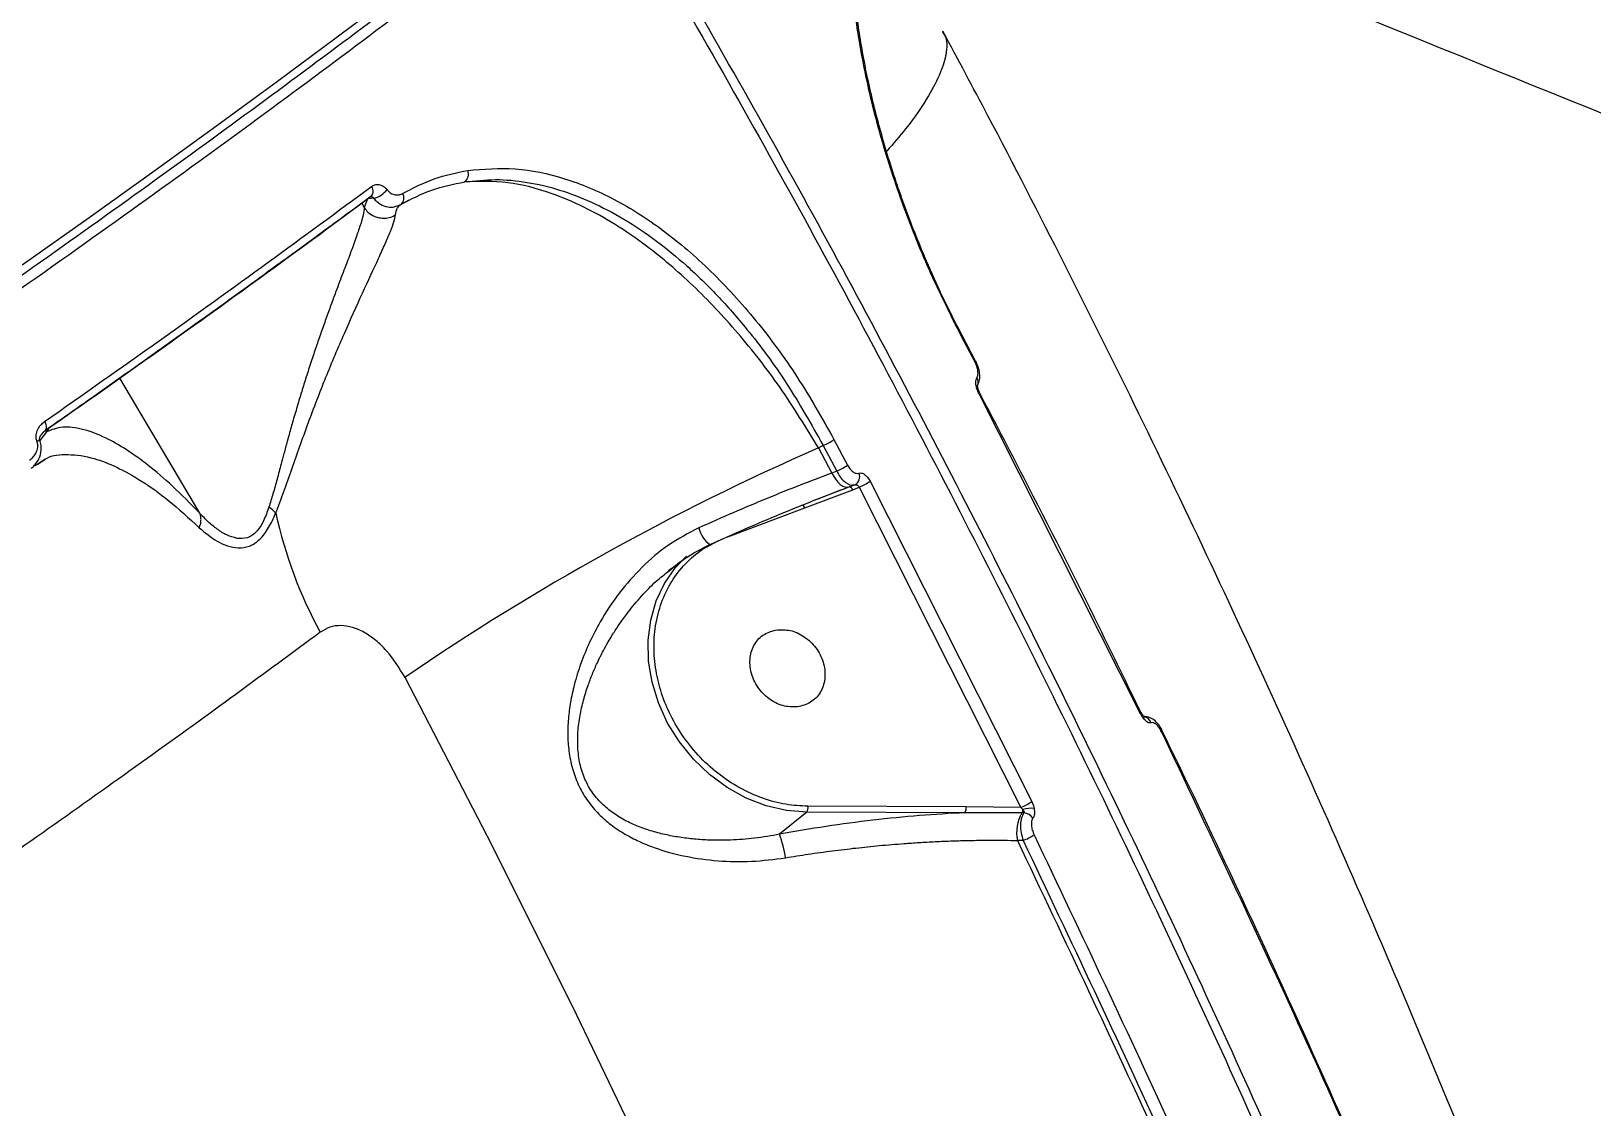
# Model space of a CAD drawing. Header units: millimetres. Extents: x -7083 to 7374, y -8368 to 7509.
# Drawn here: x 2950.7 to 3121.4, y -1178.4 to -1060.7 of the extents above; entities that cross this region are included whole.
import ezdxf

# ---------------------------------------------------------------- set-up
doc = ezdxf.new("R2010")
doc.units = ezdxf.units.MM
for name, color, linetype in [('DIKOM_ОБЪЕКТ', 7, 'Continuous'), ('DIKOM_РАЗМЕР_ЗОНА', 7, 'Continuous'), ('DIKOM_РАЗМЕР_ОБЪЕКТА', 7, 'Continuous')]:
    doc.layers.add(name, color=color, linetype=linetype)
doc.styles.add('style1', font='arial.ttf', dxfattribs={"width": 0.8})
doc.dimstyles.new('1-50', dxfattribs={"dimtxt": 300, "dimasz": 200, "dimexe": 100, "dimexo": 0, "dimgap": 100, "dimtad": 1, "dimtxsty": 'style1', "dimcen": 200, "dimclrd": 7, "dimclre": 7, "dimclrt": 7, "dimadec": 1, "dimazin": 2, "dimtfac": 1, "dimtmove": 0, "dimatfit": 2, "dimfxl": 0, "dimlwd": 25, "dimlwe": 18, "dimarcsym": 0})

# ---------------------------------------------------------------- blocks, each defined once
blk = doc.blocks.new('*D10')
at = {"layer": 'Defpoints', "color": 0, "transparency": 16777216}
for p in [(4593.55, 648.92), (-5583.43, 647.96), (4593.55, -5902.54)]:
    blk.add_point(p, dxfattribs=at)
at = {"layer": 'DIKOM_РАЗМЕР_ОБЪЕКТА', "color": 7, "lineweight": 18, "transparency": 16777216}
for p, q in [((4593.55, 648.92), (4593.55, -6002.54)), ((-5583.43, 647.96), (-5583.43, -6002.54))]:
    blk.add_line(p, q, dxfattribs=at)
at = {"layer": 'DIKOM_РАЗМЕР_ОБЪЕКТА', "color": 7, "lineweight": 25, "transparency": 16777216}
blk.add_line((-5383.43, -5902.54), (4393.55, -5902.54), dxfattribs=at)
at = {"layer": 'DIKOM_РАЗМЕР_ОБЪЕКТА', "color": 7, "transparency": 16777216}
for points in [[(-5383.43, -5869.2), (-5383.43, -5935.87), (-5583.43, -5902.54)], [(4393.55, -5869.2), (4393.55, -5935.87), (4593.55, -5902.54)]]:
    blk.add_solid(points, dxfattribs=at)
at = {"layer": 'DIKOM_РАЗМЕР_ОБЪЕКТА', "color": 7, "transparency": 16777216, "insert": (-226.13, -5649.37), "char_height": 300, "attachment_point": 5, "style": 'style1'}
blk.add_mtext('10150', dxfattribs=at)
blk = doc.blocks.new('*D11')
at = {"layer": 'Defpoints', "color": 0, "transparency": 16777216}
for p in [(-321.71, 5509.06), (-348.71, -4811.52), (5568.58, -4811.52)]:
    blk.add_point(p, dxfattribs=at)
at = {"layer": 'DIKOM_РАЗМЕР_ОБЪЕКТА', "color": 7, "lineweight": 18, "transparency": 16777216}
for p, q in [((-321.71, 5509.06), (5668.58, 5509.06)), ((-348.71, -4811.52), (5668.58, -4811.52))]:
    blk.add_line(p, q, dxfattribs=at)
at = {"layer": 'DIKOM_РАЗМЕР_ОБЪЕКТА', "color": 7, "lineweight": 25, "transparency": 16777216}
blk.add_line((5568.58, 5309.06), (5568.58, -4611.52), dxfattribs=at)
at = {"layer": 'DIKOM_РАЗМЕР_ОБЪЕКТА', "color": 7, "transparency": 16777216}
for points in [[(5535.25, 5309.06), (5601.91, 5309.06), (5568.58, 5509.06)], [(5535.25, -4611.52), (5601.91, -4611.52), (5568.58, -4811.52)]]:
    blk.add_solid(points, dxfattribs=at)
at = {"layer": 'DIKOM_РАЗМЕР_ОБЪЕКТА', "color": 7, "transparency": 16777216, "insert": (5315.31, 775.23), "char_height": 300, "attachment_point": 5, "rotation": 90, "style": 'style1'}
blk.add_mtext('10300', dxfattribs=at)
blk = doc.blocks.new('*D12')
at = {"layer": 'Defpoints', "color": 0, "transparency": 16777216}
for p in [(-621.71, 7509.06), (-373.6, -6811.53), (7273.89, -6811.53)]:
    blk.add_point(p, dxfattribs=at)
at = {"layer": 'DIKOM_РАЗМЕР_ЗОНА', "color": 7, "lineweight": 18, "transparency": 16777216}
for p, q in [((-621.71, 7509.06), (7373.89, 7509.06)), ((-373.6, -6811.53), (7373.89, -6811.53))]:
    blk.add_line(p, q, dxfattribs=at)
at = {"layer": 'DIKOM_РАЗМЕР_ЗОНА', "color": 7, "lineweight": 25, "transparency": 16777216}
blk.add_line((7273.89, 7309.06), (7273.89, -6611.53), dxfattribs=at)
at = {"layer": 'DIKOM_РАЗМЕР_ЗОНА', "color": 7, "transparency": 16777216}
for points in [[(7240.56, 7309.06), (7307.22, 7309.06), (7273.89, 7509.06)], [(7240.56, -6611.53), (7307.22, -6611.53), (7273.89, -6811.53)]]:
    blk.add_solid(points, dxfattribs=at)
at = {"layer": 'DIKOM_РАЗМЕР_ЗОНА', "color": 7, "transparency": 16777216, "insert": (7020.62, 1288.25), "char_height": 300, "attachment_point": 5, "rotation": 90, "style": 'style1'}
blk.add_mtext('14300', dxfattribs=at)
blk = doc.blocks.new('*D13')
at = {"layer": 'Defpoints', "color": 0, "transparency": 16777216}
for p in [(6593.53, 996.24), (-7083.43, 647.96), (6593.53, -8268.31)]:
    blk.add_point(p, dxfattribs=at)
at = {"layer": 'DIKOM_РАЗМЕР_ЗОНА', "color": 7, "lineweight": 18, "transparency": 16777216}
for p, q in [((6593.53, 996.24), (6593.53, -8368.31)), ((-7083.43, 647.96), (-7083.43, -8368.31))]:
    blk.add_line(p, q, dxfattribs=at)
at = {"layer": 'DIKOM_РАЗМЕР_ЗОНА', "color": 7, "lineweight": 25, "transparency": 16777216}
blk.add_line((-6883.43, -8268.31), (6393.53, -8268.31), dxfattribs=at)
at = {"layer": 'DIKOM_РАЗМЕР_ЗОНА', "color": 7, "transparency": 16777216}
for points in [[(-6883.43, -8234.97), (-6883.43, -8301.64), (-7083.43, -8268.31)], [(6393.53, -8234.97), (6393.53, -8301.64), (6593.53, -8268.31)]]:
    blk.add_solid(points, dxfattribs=at)
at = {"layer": 'DIKOM_РАЗМЕР_ЗОНА', "color": 7, "transparency": 16777216, "insert": (322.1, -8015.03), "char_height": 300, "attachment_point": 5, "style": 'style1'}
blk.add_mtext('13650', dxfattribs=at)

msp = doc.modelspace()

# ---------------------------------------------------------------- linework, layer by layer
at = {"layer": 'DIKOM_ОБЪЕКТ', "color": 7, "linetype": 'Continuous', "lineweight": 15}
for p, q in [((2987.466, -1079), (2987.125, -1079.973)), ((2988.157, -1078.95), (2987.466, -1079)), ((2987.743, -1078.838), (2987.919, -1078.768)), ((2986.844, -1079.497), (2987.125, -1079.973)), ((2987.125, -1079.973), (2987.127, -1079.976)), ((2990.744, -1079.766), (2991.127, -1079.625)), ((2991.239, -1079.544), (2992.034, -1079.13)), ((3053.95, -1096.886), (3052.469, -1094.074)), ((3054.01, -1096.788), (3052.541, -1093.97)), ((3054.033, -1096.78), (3054.031, -1096.776)), ((2969.14, -1113.422), (2960.383, -1098.623)), ((3072.066, -1135.363), (3054.366, -1100.293)), ((2952.351, -1104.504), (2951.626, -1105.444)), ((2951.821, -1104.796), (2952.056, -1104.508)), ((2952.621, -1104.108), (2952.351, -1104.504)), ((3037.339, -1106.012), (3036.838, -1106.273)), ((3036.838, -1106.273), (3038.286, -1109.021)), ((3037.339, -1106.012), (3038.819, -1108.822)), ((3038.517, -1105.349), (3039.999, -1108.161)), ((2951.103, -1108.177), (2952.22, -1107.473)), ((2951.344, -1108.102), (2951.843, -1107.764)), ((3038.819, -1108.822), (3038.286, -1109.021)), ((3035.325, -1112.84), (3040.564, -1110.839)), ((3036.173, -1112.074), (3040.184, -1110.536)), ((3040.184, -1110.536), (3040.813, -1110.301)), ((3040.564, -1110.839), (3041.283, -1110.57)), ((3040.573, -1110.321), (3040.813, -1110.301)), ((3041.283, -1110.57), (3058.969, -1145.611)), ((3042.466, -1109.91), (3060.166, -1144.98)), ((3026.893, -1115.99), (3035.325, -1112.84)), ((3020.412, -1119.693), (3020.712, -1119.477)), ((3020.452, -1119.743), (3020.738, -1119.512)), ((3072.53, -1135.649), (3072.403, -1135.648)), ((3072.645, -1135.686), (3072.53, -1135.686)), ((3052.97, -1145.551), (3035.673, -1145.489)), ((3058.969, -1145.611), (3052.97, -1145.551)), ((3058.969, -1145.611), (3059.199, -1145.856)), ((3035.539, -1146.126), (3032.542, -1148.548)), ((3052.836, -1146.188), (3035.539, -1146.126)), ((3059.089, -1146.215), (3052.836, -1146.188)), ((3059.296, -1146.216), (3059.089, -1146.215)), ((3059.213, -1149.233), (3058.582, -1149.231))]:
    msp.add_line(p, q, dxfattribs=at)
at = {"layer": 'DIKOM_ОБЪЕКТ', "color": 7, "linetype": 'Continuous', "lineweight": 15, "flags": 128}
for points in [[(2990.164, -1056.804), (2984.014, -1061.428), (2977.62, -1066.173), (2970.987, -1071.036), (2964.121, -1076.011), (2957.027, -1081.096), (2949.71, -1086.285)], [(3052.469, -1094.074), (3052.526, -1094.02), (3052.551, -1093.982), (3052.545, -1093.96), (3052.539, -1093.957)], [(3054.366, -1100.293), (3054.424, -1100.239), (3054.45, -1100.199), (3054.449, -1100.18)], [(2952.151, -1103.386), (2952.237, -1103.557), (2952.296, -1103.733), (2952.327, -1103.905), (2952.329, -1104.067), (2952.301, -1104.214), (2952.244, -1104.339), (2952.162, -1104.438), (2952.056, -1104.508)], [(3038.286, -1109.021), (3038.487, -1109.399), (3038.713, -1109.739), (3038.957, -1110.032), (3039.212, -1110.269), (3039.47, -1110.442), (3039.723, -1110.546), (3039.964, -1110.577), (3040.184, -1110.536)], [(3040.564, -1110.839), (3040.524, -1110.764), (3040.478, -1110.695), (3040.43, -1110.637), (3040.378, -1110.59), (3040.327, -1110.555), (3040.276, -1110.534), (3040.228, -1110.528), (3040.184, -1110.536)], [(3035.539, -1146.126), (3033.319, -1145.948), (3031.098, -1145.433), (3028.923, -1144.593), (3026.842, -1143.446), (3024.9, -1142.016), (3023.141, -1140.336), (3021.602, -1138.442), (3020.317, -1136.376), (3019.315, -1134.182), (3018.617, -1131.909), (3018.238, -1129.606), (3018.187, -1127.324), (3018.465, -1125.113), (3019.065, -1123.02), (3019.976, -1121.093), (3021.176, -1119.373), (3022.395, -1118.11)], [(3123.052, -1515.382), (3119.55, -1495.708), (3115.714, -1476.046), (3111.547, -1456.404), (3107.049, -1436.786), (3102.221, -1417.201), (3097.066, -1397.653), (3091.584, -1378.148), (3085.779, -1358.694), (3079.65, -1339.297), (3073.202, -1319.961), (3066.434, -1300.695), (3059.35, -1281.503), (3051.953, -1262.392), (3044.243, -1243.368), (3036.224, -1224.438), (3027.899, -1205.606), (3019.269, -1186.88), (3010.338, -1168.264), (3001.109, -1149.766), (2991.584, -1131.39)], [(3072.066, -1135.363), (3072.123, -1135.308), (3072.149, -1135.266), (3072.147, -1135.246)], [(3074.36, -1137.331), (3074.417, -1137.276), (3074.441, -1137.235), (3074.439, -1137.216)]]:
    msp.add_lwpolyline(points, dxfattribs=at)
at = {"layer": 'DIKOM_ОБЪЕКТ', "color": 7, "linetype": 'Continuous', "lineweight": 15}
for centre, radius, start, end in [((2997.482, -1076.306), 1.05, 306.02328, 22.63017), ((2987.275, -1078.161), 0.823, 304.65837, 37.96227), ((2987.639, -1076.566), 2.439, 282.26624, 324.12276), ((2990.587, -1078.922), 0.887, 307.48107, 33.6962), ((3053.886, -1096.751), 0.15, 295.07524, 348.57245), ((3053.487, -1099.068), 0.826, 331.68822, 35.41417), ((2952.779, -1104.25), 0.498, 185.05839, 210.69266), ((2952.625, -1108.946), 3.643, 105.93001, 111.13161), ((3145.966, -1356.219), 272.73, 113.58644, 124.47622), ((3034.736, -1100.01), 6.543, 293.44694, 305.30444), ((3036.265, -1102.88), 6.468, 293.2672, 305.26166), ((3040.399, -1109.46), 0.937, 296.17463, 27.00051), ((3038.783, -1104.704), 6.377, 293.08504, 305.28106), ((2974.977, -1115.549), 3.274, 41.01689, 58.41765), ((3034.848, -1113.006), 0.505, 19.21891, 70.22598), ((3024.855, -1103.116), 48.51, 192.24008, 208.73723), ((3026.821, -1114.302), 3.168, 193.04946, 233.4194), ((3072.106, -1135.87), 0.37, 343.3288, 37.01167), ((3072.263, -1136.69), 1.013, 19.81161, 79.34898), ((3034.917, -1145.662), 0.776, 323.26199, 12.90984), ((3052.214, -1145.724), 0.776, 323.26199, 12.90984), ((3056.976, -1140.383), 5.595, 290.8623, 304.75896), ((3060.151, -1148.709), 3.008, 84.98851, 108.45885), ((3062.856, -1148.399), 4.354, 149.90783, 191.01798), ((3058.51, -1145.841), 0.689, 327.14112, 358.77445), ((3059.268, -1147.409), 1.194, 31.10232, 88.65239), ((3022.257, -1152.611), 11.058, 7.72632, 21.55596), ((3057.246, -1144.03), 5.563, 290.70625, 304.64988)]:
    msp.add_arc(centre, radius, start, end, dxfattribs=at)
for points, knots in [([(3046.301, -1009.709), (3045.072, -1011.059), (3042.376, -1014.021), (3037.009, -1019.262), (3030.464, -1025.276), (3022.942, -1031.811), (3014.518, -1038.819), (3005.223, -1046.272), (2995.117, -1054.126), (2984.258, -1062.341), (2972.713, -1070.872), (2960.522, -1079.691), (2947.807, -1088.728), (2938.833, -1094.972), (2934.371, -1098.076)], [0, 0, 0, 0, 0.0720993, 0.1582107, 0.2443208, 0.3302933, 0.4160296, 0.5014326, 0.5864068, 0.670638, 0.7541931, 0.8369902, 0.9189507, 1, 1, 1, 1]), ([(3046.533, -1038.744), (3067.279, -1047.206), (3109.618, -1064.475), (3173.995, -1090.357), (3239.747, -1116.325), (3306.101, -1142.071), (3350.736, -1159.081), (3373.097, -1167.602)], [0, 0, 0, 0, 0.1928882, 0.3936496, 0.5950435, 0.7971268, 1, 1, 1, 1]), ([(3198.092, -1641.617), (3197.447, -1630.177), (3196.158, -1607.297), (3192.951, -1572.864), (3188.815, -1538.389), (3183.662, -1503.894), (3177.558, -1469.616), (3170.523, -1435.587), (3162.584, -1401.836), (3153.705, -1368.186), (3143.836, -1334.465), (3132.966, -1300.706), (3121.083, -1266.942), (3108.265, -1233.407), (3094.523, -1200.132), (3079.956, -1167.343), (3064.6, -1135.062), (3048.469, -1103.32), (3031.557, -1071.912), (3019.588, -1051.311), (3013.604, -1041.01)], [0, 0, 0, 0, 0.056, 0.1119999, 0.1679999, 0.2239999, 0.2799998, 0.3349999, 0.3899999, 0.445, 0.5, 0.556, 0.6119999, 0.6679999, 0.7239999, 0.7799998, 0.8349999, 0.8899999, 0.945, 1, 1, 1, 1]), ([(3052.469, -1094.074), (3051.263, -1091.674), (3048.85, -1086.87), (3045.883, -1079.377), (3043.477, -1071.902), (3041.724, -1064.622), (3040.629, -1057.705), (3040.22, -1051.376), (3040.431, -1045.698), (3041.102, -1042.675), (3041.437, -1041.162)], [0, 0, 0, 0, 0.1253276, 0.2508333, 0.3753374, 0.5006094, 0.6251935, 0.7503219, 0.875062, 1, 1, 1, 1]), ([(2386.974, -1410.179), (2390.349, -1408.837), (2397.107, -1406.15), (2408.276, -1401.433), (2420.179, -1396.221), (2432.864, -1390.477), (2446.28, -1384.226), (2460.399, -1377.479), (2475.185, -1370.253), (2490.599, -1362.567), (2506.603, -1354.438), (2521.289, -1346.851), (2534.471, -1339.952), (2546.028, -1333.842), (2557.892, -1327.509), (2570.054, -1320.956), (2582.504, -1314.186), (2595.229, -1307.204), (2609.977, -1299.042), (2626.84, -1289.613), (2645.886, -1278.838), (2665.329, -1267.71), (2685.117, -1256.255), (2700.72, -1247.119), (2712.014, -1240.455), (2718.937, -1236.355), (2725.878, -1232.227), (2732.834, -1228.075), (2739.802, -1223.898), (2746.78, -1219.7), (2757.874, -1212.998), (2773.072, -1203.748), (2791.673, -1192.298), (2809.604, -1181.14), (2826.832, -1170.303), (2843.874, -1159.462), (2860.675, -1148.65), (2877.18, -1137.899), (2893.332, -1127.241), (2909.072, -1116.712), (2924.341, -1106.349), (2939.08, -1096.186), (2953.227, -1086.262), (2966.722, -1076.615), (2979.509, -1067.28), (2991.504, -1058.309), (3002.74, -1049.693), (3009.427, -1044.354), (3012.784, -1041.673)], [0, 0, 0, 0, 0.0248239, 0.0496902, 0.074599, 0.0995502, 0.1245438, 0.1495798, 0.1746582, 0.1997791, 0.2249424, 0.2501481, 0.2668666, 0.2837596, 0.3008272, 0.3180694, 0.3354861, 0.3530774, 0.3708432, 0.3960072, 0.4215132, 0.4473613, 0.4735514, 0.5000836, 0.5092169, 0.5183856, 0.5275897, 0.5368291, 0.5461038, 0.5554139, 0.5647593, 0.5906387, 0.6167852, 0.6407872, 0.66501, 0.6894536, 0.714118, 0.7390032, 0.7641093, 0.7894361, 0.8149838, 0.8407523, 0.8667415, 0.8929516, 0.9193825, 0.9460342, 0.9729067, 1, 1, 1, 1]), ([(3012.784, -1041.673), (3018.875, -1052.162), (3031.058, -1073.14), (3048.254, -1105.129), (3064.64, -1137.465), (3080.124, -1170.156), (3094.628, -1202.966), (3108.149, -1235.862), (3120.698, -1268.809), (3132.343, -1301.975), (3143.14, -1335.534), (3153.06, -1369.459), (3162.074, -1403.724), (3170.114, -1438.093), (3177.172, -1472.536), (3183.206, -1506.815), (3188.236, -1540.9), (3192.255, -1574.758), (3195.377, -1608.573), (3196.64, -1631.045), (3197.271, -1642.281)], [0, 0, 0, 0, 0.056, 0.1119999, 0.1679999, 0.2239999, 0.2799998, 0.3349999, 0.3899999, 0.445, 0.5, 0.556, 0.6119999, 0.6679999, 0.7239999, 0.7799998, 0.8349999, 0.8899999, 0.945, 1, 1, 1, 1]), ([(3052.539, -1093.957), (3051.742, -1092.397), (3050.293, -1089.563), (3048.536, -1085.612), (3047.249, -1082.463), (3046.267, -1079.865), (3045.022, -1076.336), (3043.56, -1071.605), (3042.134, -1065.778), (3041.153, -1060.266), (3040.728, -1056.333), (3040.568, -1053.69), (3040.507, -1051.91), (3040.51, -1049.765), (3040.64, -1047.26), (3040.958, -1044.475), (3041.372, -1042.752), (3041.596, -1041.822)], [0, 0, 0, 0, 0.0829126, 0.1506326, 0.2036187, 0.2438016, 0.2828063, 0.383002, 0.4848549, 0.5863398, 0.6820104, 0.711249, 0.7465442, 0.7930784, 0.8506471, 0.919422, 1, 1, 1, 1]), ([(3050.382, -1060.707), (3050.518, -1060.928), (3050.916, -1061.571), (3050.863, -1063.063), (3050.271, -1065.158), (3048.841, -1067.88), (3046.947, -1070.708), (3045.013, -1072.963), (3044.299, -1073.796)], [0, 0, 0, 0, 0.0946826, 0.2760608, 0.4587812, 0.6428447, 0.8681439, 1, 1, 1, 1]), ([(3189.099, -1494.176), (3189, -1493.324), (3188.157, -1486.057), (3186.265, -1472.382), (3183.4, -1453.15), (3180.182, -1433.918), (3176.649, -1414.689), (3172.793, -1395.47), (3168.614, -1376.263), (3164.113, -1357.075), (3159.288, -1337.908), (3154.141, -1318.768), (3148.671, -1299.657), (3142.876, -1280.581), (3136.758, -1261.542), (3130.314, -1242.544), (3123.545, -1223.589), (3116.448, -1204.679), (3109.28, -1186.475), (3102.086, -1168.985), (3094.906, -1152.219), (3087.484, -1135.548), (3079.819, -1118.977), (3071.918, -1102.508), (3063.772, -1086.154), (3056.618, -1072.206), (3052.087, -1063.756), (3050.436, -1060.678)], [0, 0, 0, 0, 0.0056918, 0.0485242, 0.0914216, 0.1343849, 0.1774155, 0.2205149, 0.263685, 0.3069281, 0.3502469, 0.3936444, 0.4371244, 0.4806912, 0.52435, 0.5681069, 0.6119691, 0.6559451, 0.700045, 0.7396669, 0.7792909, 0.8189119, 0.8585279, 0.8981361, 0.9377337, 0.9773168, 1, 1, 1, 1]), ([(2998.451, -1075.902), (3000.171, -1075.759), (3003.612, -1075.472), (3009.028, -1076.619), (3014.487, -1078.889), (3019.883, -1082.325), (3025.116, -1086.812), (3030.041, -1092.234), (3034.613, -1098.418), (3037.215, -1103.037), (3038.517, -1105.349)], [0, 0, 0, 0, 0.1253476, 0.2508608, 0.3753431, 0.5006248, 0.6251939, 0.7503299, 0.8750618, 1, 1, 1, 1]), ([(2991.127, -1079.625), (2992.236, -1079.049), (2994.454, -1077.895), (2996.884, -1077.402), (2998.1, -1077.156)], [0, 0, 0, 0, 0.5000051, 1, 1, 1, 1]), ([(2998.1, -1077.156), (2999.218, -1077.036), (3001.455, -1076.795), (3004.946, -1077.123), (3008.465, -1077.948), (3012.006, -1079.303), (3015.556, -1081.166), (3019.051, -1083.513), (3022.467, -1086.313), (3025.791, -1089.541), (3029.487, -1093.763), (3033.494, -1099.177), (3036.039, -1103.7), (3037.339, -1106.012)], [0, 0, 0, 0, 0.0835444, 0.1671674, 0.2508968, 0.3326186, 0.4158775, 0.5006961, 0.5814806, 0.6647231, 0.7504379, 0.8724588, 1, 1, 1, 1]), ([(3036.838, -1106.273), (3035.463, -1104.03), (3032.723, -1099.561), (3028.045, -1093.59), (3023.124, -1088.367), (3018.586, -1084.508), (3014.574, -1081.752), (3011.113, -1079.824), (3007.154, -1078.162), (3002.701, -1076.996), (2999.652, -1077.102), (2998.1, -1077.156)], [0, 0, 0, 0, 0.1262763, 0.2516738, 0.3761956, 0.4998447, 0.5823983, 0.6657778, 0.7499841, 0.8726778, 1, 1, 1, 1]), ([(2952.151, -1103.386), (2956.368, -1100.416), (2964.818, -1094.465), (2976.764, -1085.872), (2984.199, -1080.398), (2987.924, -1077.655)], [0, 0, 0, 0, 0.3319584, 0.6652917, 1, 1, 1, 1]), ([(2952.257, -1104.317), (2953.434, -1103.492), (2955.544, -1102.011), (2958.303, -1100.064), (2960.431, -1098.558), (2962.188, -1097.311), (2965.468, -1094.979), (2969.544, -1092.063), (2974.244, -1088.675), (2977.304, -1086.455), (2979.758, -1084.667), (2981.951, -1083.063), (2984.781, -1080.985), (2986.843, -1079.459), (2987.983, -1078.616)], [0, 0, 0, 0, 0.0917446, 0.1645851, 0.2185645, 0.2618522, 0.3060293, 0.48437, 0.5980677, 0.7029589, 0.7477097, 0.8119815, 0.8960606, 1, 1, 1, 1]), ([(2952.291, -1104.341), (2956.435, -1101.423), (2964.802, -1095.529), (2976.641, -1087.013), (2984.042, -1081.563), (2987.743, -1078.838)], [0, 0, 0, 0, 0.3291219, 0.6645826, 1, 1, 1, 1]), ([(2987.919, -1078.768), (2987.954, -1078.778), (2988.004, -1078.793), (2988.083, -1078.861), (2988.126, -1078.908), (2988.147, -1078.936), (2988.157, -1078.95)], [0, 0, 0, 0, 0.5714912, 0.8068081, 0.9079864, 1, 1, 1, 1]), ([(2987.924, -1077.655), (2988.043, -1077.585), (2988.282, -1077.444), (2988.72, -1077.418), (2989.112, -1077.548), (2989.417, -1077.764), (2989.55, -1077.92), (2989.615, -1077.996)], [0, 0, 0, 0, 0.2499024, 0.4996347, 0.7492406, 0.8774741, 1, 1, 1, 1]), ([(2988.157, -1078.95), (2988.269, -1079.078), (2988.49, -1079.33), (2989.003, -1079.689), (2989.673, -1079.92), (2990.323, -1079.943), (2990.647, -1079.807), (2990.744, -1079.766)], [0, 0, 0, 0, 0.1583445, 0.3123741, 0.6038109, 0.8818177, 1, 1, 1, 1]), ([(2989.615, -1077.996), (2989.68, -1078.072), (2989.813, -1078.228), (2990.117, -1078.448), (2990.509, -1078.593), (2990.951, -1078.598), (2991.201, -1078.486), (2991.325, -1078.43)], [0, 0, 0, 0, 0.1220765, 0.2508324, 0.5007494, 0.7506971, 1, 1, 1, 1]), ([(2987.127, -1079.976), (2987.097, -1080.226), (2987.037, -1080.732), (2986.7, -1081.888), (2986.216, -1083.309), (2985.609, -1084.958), (2984.902, -1086.833), (2984.227, -1088.622), (2983.609, -1090.285), (2983.07, -1091.76), (2982.53, -1093.272), (2981.989, -1094.825), (2981.45, -1096.42), (2980.916, -1098.055), (2980.402, -1099.685), (2979.9, -1101.336), (2979.421, -1102.974), (2979.017, -1104.401), (2978.664, -1105.681), (2978.354, -1106.823), (2977.983, -1108.21), (2977.587, -1109.682), (2977.149, -1111.276), (2976.843, -1112.271), (2976.692, -1112.76)], [0, 0, 0, 0, 0.0617641, 0.125189, 0.1866764, 0.2504369, 0.311641, 0.3756049, 0.4155653, 0.4570209, 0.4999895, 0.5393501, 0.5810346, 0.6250515, 0.6653879, 0.705363, 0.7499757, 0.7887114, 0.8127543, 0.8464578, 0.875123, 0.9182708, 0.9598078, 1, 1, 1, 1]), ([(2977.447, -1113.4), (2977.746, -1112.623), (2978.339, -1111.079), (2979.48, -1107.781), (2980.968, -1103.56), (2982.913, -1098.513), (2984.956, -1093.678), (2986.969, -1089.229), (2988.467, -1086.023), (2989.434, -1083.891), (2990.008, -1082.548), (2990.418, -1081.459), (2990.51, -1080.999), (2990.556, -1080.767)], [0, 0, 0, 0, 0.063473, 0.1260875, 0.2514596, 0.3761682, 0.5007733, 0.6246975, 0.7493996, 0.8121504, 0.8746336, 0.9369239, 1, 1, 1, 1]), ([(2987.127, -1079.976), (2987.253, -1080.143), (2987.557, -1080.545), (2988.158, -1080.914), (2988.805, -1081.107), (2989.39, -1081.144), (2990.001, -1081.047), (2990.37, -1080.861), (2990.556, -1080.767)], [0, 0, 0, 0, 0.1629625, 0.3910609, 0.5295266, 0.6806032, 0.8394623, 1, 1, 1, 1]), ([(2990.556, -1080.767), (2990.601, -1080.498), (2990.691, -1079.957), (2990.981, -1079.736), (2991.127, -1079.625)], [0, 0, 0, 0, 0.4989441, 1, 1, 1, 1]), ([(3054.16, -1098.589), (3054.203, -1098.493), (3054.289, -1098.302), (3054.28, -1097.862), (3054.173, -1097.368), (3054.024, -1097.047), (3053.95, -1096.886)], [0, 0, 0, 0, 0.2500089, 0.5000026, 0.7497715, 1, 1, 1, 1]), ([(3054.19, -1099.498), (3054.275, -1099.33), (3054.451, -1098.983), (3054.494, -1098.307), (3054.374, -1097.533), (3054.149, -1097.036), (3054.033, -1096.78)], [0, 0, 0, 0, 0.2262341, 0.4693735, 0.7270135, 1, 1, 1, 1]), ([(3054.366, -1100.293), (3054.292, -1100.132), (3054.144, -1099.811), (3054.038, -1099.316), (3054.031, -1098.876), (3054.117, -1098.685), (3054.16, -1098.589)], [0, 0, 0, 0, 0.2502289, 0.4999982, 0.7499906, 1, 1, 1, 1]), ([(3054.451, -1100.185), (3054.424, -1100.129), (3054.37, -1100.018), (3054.311, -1099.856), (3054.269, -1099.712), (3054.244, -1099.595), (3054.231, -1099.515), (3054.225, -1099.474), (3054.219, -1099.474), (3054.217, -1099.474)], [0, 0, 0, 0, 0.1633137, 0.3221002, 0.4768955, 0.6283525, 0.77629, 0.9212526, 1, 1, 1, 1]), ([(3072.121, -1135.259), (3070.593, -1132.116), (3066.404, -1123.496), (3060.503, -1111.805), (3056.048, -1103.296), (3054.423, -1100.194)], [0, 0, 0, 0, 0.2672395, 0.7328703, 1, 1, 1, 1]), ([(2951.312, -1105.549), (2951.277, -1105.431), (2951.208, -1105.197), (2951.223, -1104.732), (2951.389, -1104.226), (2951.719, -1103.735), (2952.007, -1103.502), (2952.151, -1103.386)], [0, 0, 0, 0, 0.1256121, 0.2512712, 0.5014295, 0.7510934, 1, 1, 1, 1]), ([(2969.14, -1113.422), (2968.127, -1112.388), (2966.111, -1110.331), (2963.455, -1108.104), (2961.031, -1106.369), (2958.601, -1104.993), (2956.251, -1104.123), (2954.049, -1103.86), (2952.917, -1104.29), (2952.351, -1104.504)], [0, 0, 0, 0, 0.1257253, 0.2501399, 0.3746817, 0.5001949, 0.6670727, 0.8336456, 1, 1, 1, 1]), ([(2950.506, -1107.611), (2950.645, -1107.5), (2950.923, -1107.278), (2951.241, -1106.81), (2951.401, -1106.327), (2951.413, -1105.883), (2951.346, -1105.66), (2951.312, -1105.549)], [0, 0, 0, 0, 0.2489023, 0.4985243, 0.7487118, 0.8743159, 1, 1, 1, 1]), ([(2951.071, -1108.157), (2951.24, -1107.932), (2951.596, -1107.46), (2951.802, -1106.681), (2951.796, -1105.98), (2951.684, -1105.626), (2951.626, -1105.444)], [0, 0, 0, 0, 0.3011578, 0.6319618, 0.811063, 1, 1, 1, 1]), ([(2951.626, -1105.444), (2951.62, -1105.422), (2951.607, -1105.376), (2951.603, -1105.282), (2951.628, -1105.113), (2951.698, -1104.932), (2951.786, -1104.836), (2951.821, -1104.796)], [0, 0, 0, 0, 0.0589236, 0.1285317, 0.2979861, 0.7144092, 1, 1, 1, 1]), ([(2951.843, -1107.764), (2952.008, -1107.642), (2952.792, -1107.064), (2954.682, -1106.893), (2957.266, -1107.243), (2959.984, -1108.286), (2962.698, -1109.797), (2965.672, -1111.879), (2967.939, -1113.96), (2969.076, -1115.004)], [0, 0, 0, 0, 0.0508908, 0.2406527, 0.4307403, 0.5741823, 0.7163788, 0.8577863, 1, 1, 1, 1]), ([(2950.687, -1108.5), (2950.826, -1108.407), (2950.971, -1108.31), (2951.067, -1108.163), (2951.071, -1108.157)], [0, 0, 0, 0, 0.9589985, 1, 1, 1, 1]), ([(3038.286, -1109.021), (3037.138, -1109.453), (3034.843, -1110.317), (3031.215, -1111.781), (3027.507, -1113.339), (3024.992, -1114.458), (3023.736, -1115.017)], [0, 0, 0, 0, 0.2506419, 0.5012817, 0.7506877, 1, 1, 1, 1]), ([(3038.819, -1108.822), (3038.936, -1109.029), (3039.129, -1109.373), (3039.47, -1109.777), (3039.79, -1110.067), (3040.111, -1110.252), (3040.38, -1110.352), (3040.519, -1110.33), (3040.573, -1110.321)], [0, 0, 0, 0, 0.2357048, 0.3912401, 0.5716474, 0.7463267, 0.8999609, 1, 1, 1, 1]), ([(3039.999, -1108.161), (3040.088, -1108.31), (3040.266, -1108.607), (3040.602, -1108.915), (3040.944, -1109.085), (3041.138, -1109.051), (3041.234, -1109.035)], [0, 0, 0, 0, 0.2499987, 0.4999868, 0.7497512, 1, 1, 1, 1]), ([(3041.234, -1109.035), (3041.331, -1109.018), (3041.524, -1108.984), (3041.865, -1109.154), (3042.199, -1109.463), (3042.377, -1109.761), (3042.466, -1109.91)], [0, 0, 0, 0, 0.2502517, 0.5000146, 0.7500015, 1, 1, 1, 1]), ([(3024.872, -1116.887), (3026.191, -1116.296), (3028.819, -1115.118), (3032.688, -1113.478), (3036.473, -1111.935), (3038.871, -1111.024), (3040.075, -1110.566)], [0, 0, 0, 0, 0.2502425, 0.4987817, 0.7483091, 1, 1, 1, 1]), ([(3040.813, -1110.301), (3040.843, -1110.294), (3040.894, -1110.283), (3040.977, -1110.301), (3041.053, -1110.334), (3041.128, -1110.388), (3041.208, -1110.464), (3041.255, -1110.53), (3041.283, -1110.57)], [0, 0, 0, 0, 0.2090566, 0.3443817, 0.5000312, 0.6559494, 0.7913535, 1, 1, 1, 1]), ([(2976.692, -1112.76), (2976.509, -1113.278), (2976.143, -1114.315), (2975.349, -1115.54), (2974.317, -1116.225), (2973.577, -1116.186), (2973.207, -1116.166)], [0, 0, 0, 0, 0.2494885, 0.4995901, 0.7494861, 1, 1, 1, 1]), ([(2969.076, -1115.004), (2969.707, -1115.542), (2970.659, -1116.354), (2972.147, -1117.026), (2973.337, -1117.276), (2974.568, -1117.109), (2975.727, -1116.347), (2976.698, -1115.055), (2977.199, -1113.949), (2977.447, -1113.4)], [0, 0, 0, 0, 0.2443888, 0.3687151, 0.4935812, 0.6203438, 0.7477582, 0.8746812, 1, 1, 1, 1]), ([(2969.076, -1115.004), (2969.125, -1114.869), (2969.222, -1114.596), (2969.274, -1114.185), (2969.258, -1113.787), (2969.182, -1113.549), (2969.145, -1113.431)], [0, 0, 0, 0, 0.2477728, 0.4998861, 0.7520578, 1, 1, 1, 1]), ([(2969.145, -1113.431), (2969.144, -1113.431), (2969.144, -1113.429), (2969.142, -1113.426), (2969.141, -1113.424), (2969.14, -1113.422)], [0, 0, 0, 0, 0.2158392, 0.4487803, 1, 1, 1, 1]), ([(2973.207, -1116.166), (2972.831, -1116.064), (2972.076, -1115.859), (2971.022, -1115.18), (2970.035, -1114.377), (2969.442, -1113.747), (2969.145, -1113.431)], [0, 0, 0, 0, 0.249161, 0.499692, 0.7496614, 1, 1, 1, 1]), ([(3023.736, -1115.017), (3022.608, -1115.606), (3020.366, -1116.778), (3017.46, -1119.28), (3014.953, -1122.125), (3013.099, -1124.932), (3011.752, -1127.53), (3010.798, -1129.837), (3010.114, -1132.034), (3009.673, -1134.057), (3009.426, -1135.941), (3009.361, -1137.811), (3009.513, -1139.721), (3009.913, -1141.57), (3010.6, -1143.342), (3011.56, -1144.953), (3012.745, -1146.348), (3014.123, -1147.55), (3015.601, -1148.533), (3017.196, -1149.36), (3019.373, -1150.243), (3022.247, -1151.029), (3025.815, -1151.512), (3029.497, -1151.605), (3031.974, -1151.285), (3033.215, -1151.125)], [0, 0, 0, 0, 0.062911, 0.1251531, 0.1877615, 0.2500581, 0.2918366, 0.3338429, 0.3750536, 0.4072144, 0.4376331, 0.4700888, 0.5002954, 0.5323718, 0.5631218, 0.5938578, 0.6257023, 0.6560076, 0.6885733, 0.7189131, 0.7510726, 0.8130822, 0.8756126, 0.9376691, 1, 1, 1, 1]), ([(3035.673, -1145.489), (3034.868, -1145.446), (3033.219, -1145.357), (3030.687, -1144.665), (3028.163, -1143.532), (3025.77, -1141.938), (3023.632, -1139.964), (3021.845, -1137.711), (3020.468, -1135.305), (3019.501, -1132.822), (3018.922, -1130.272), (3018.756, -1127.654), (3019.047, -1125.038), (3019.817, -1122.556), (3021.037, -1120.331), (3022.644, -1118.48), (3024.386, -1117.101), (3025.67, -1116.532), (3026.225, -1116.286)], [0, 0, 0, 0, 0.0598222, 0.1224968, 0.1872286, 0.2530403, 0.3188519, 0.3835837, 0.4462584, 0.5060805, 0.5659027, 0.6285774, 0.6933092, 0.7591208, 0.8249324, 0.8896642, 0.9523389, 1, 1, 1, 1]), ([(3020.712, -1119.477), (3021.322, -1119.013), (3022.636, -1118.012), (3024.092, -1117.28), (3024.872, -1116.887)], [0, 0, 0, 0, 0.4643811, 1, 1, 1, 1]), ([(3020.738, -1119.512), (3021.096, -1119.208), (3022.278, -1118.206), (3023.67, -1117.504), (3024.639, -1117.014)], [0, 0, 0, 0, 0.3028189, 1, 1, 1, 1]), ([(3032.542, -1148.548), (3032.105, -1148.633), (3031.203, -1148.807), (3029.859, -1148.992), (3028.515, -1149.123), (3027.145, -1149.201), (3025.658, -1149.22), (3024.06, -1149.162), (3022.416, -1149.008), (3020.805, -1148.76), (3019.229, -1148.407), (3017.687, -1147.936), (3016.154, -1147.309), (3014.716, -1146.513), (3013.381, -1145.502), (3012.228, -1144.267), (3011.31, -1142.746), (3010.824, -1141.332), (3010.595, -1140.164), (3010.469, -1139.021), (3010.465, -1137.541), (3010.665, -1135.806), (3011.038, -1134.078), (3011.433, -1132.77), (3011.775, -1131.807), (3012.016, -1131.18), (3012.276, -1130.554), (3012.559, -1129.916), (3012.79, -1129.431), (3013.037, -1128.934), (3013.34, -1128.344), (3013.764, -1127.58), (3014.204, -1126.845), (3014.898, -1125.747), (3015.931, -1124.278), (3017.441, -1122.485), (3018.905, -1120.937), (3019.985, -1120.104), (3020.452, -1119.743)], [0, 0, 0, 0, 0.0262953, 0.0542883, 0.0809559, 0.1075601, 0.1375552, 0.1721044, 0.2066509, 0.2409912, 0.275249, 0.3095893, 0.3442156, 0.3811339, 0.4136537, 0.4483168, 0.4829302, 0.5173938, 0.5343166, 0.5521349, 0.5844345, 0.6211989, 0.655729, 0.6900799, 0.7031194, 0.7171065, 0.7303999, 0.7437323, 0.7589903, 0.7625659, 0.7769419, 0.7986319, 0.8146742, 0.8279288, 0.8757953, 0.9208074, 0.9657266, 1, 1, 1, 1]), ([(2982.319, -1126.439), (2979.274, -1128.688), (2973.197, -1133.176), (2963.462, -1140.208), (2953.33, -1147.419), (2942.78, -1154.817), (2932.804, -1161.719), (2923.537, -1168.06), (2915.09, -1173.787), (2906.49, -1179.57), (2897.749, -1185.399), (2888.879, -1191.269), (2879.89, -1197.172), (2868.187, -1204.802), (2853.655, -1214.182), (2836.187, -1225.316), (2818.58, -1236.407), (2803.385, -1245.871), (2790.72, -1253.69), (2780.627, -1259.884), (2770.556, -1266.027), (2760.518, -1272.114), (2750.523, -1278.139), (2740.581, -1284.097), (2729.812, -1290.513), (2718.237, -1297.366), (2705.887, -1304.625), (2693.684, -1311.745), (2681.644, -1318.72), (2669.783, -1325.543), (2657.892, -1332.333), (2645.989, -1339.08), (2634.09, -1345.773), (2622.428, -1352.281), (2611.014, -1358.601), (2599.86, -1364.726), (2588.016, -1371.177), (2575.553, -1377.901), (2562.56, -1384.833), (2550.001, -1391.455), (2537.893, -1397.763), (2525.101, -1404.342), (2511.754, -1411.1), (2498.046, -1417.904), (2485.029, -1424.236), (2476.989, -1428.026), (2472.977, -1429.918)], [0, 0, 0, 0, 0.0251762, 0.0502458, 0.075209, 0.100066, 0.1248168, 0.1429873, 0.1610638, 0.1790464, 0.1969351, 0.21473, 0.2324311, 0.2500384, 0.282696, 0.3149379, 0.3467642, 0.378175, 0.3959391, 0.4135675, 0.4310603, 0.4484175, 0.4656392, 0.4827252, 0.4996757, 0.521074, 0.5422607, 0.5632358, 0.5839991, 0.6045509, 0.624891, 0.6461777, 0.6672639, 0.6881494, 0.7088341, 0.7293181, 0.7496013, 0.7750478, 0.8002652, 0.8252533, 0.8500121, 0.8745413, 0.9060952, 0.9375232, 0.968825, 1, 1, 1, 1]), ([(2991.584, -1131.39), (2990.948, -1130.355), (2989.994, -1128.802), (2988.385, -1127.284), (2987.12, -1126.409), (2985.822, -1125.855), (2984.552, -1125.662), (2983.345, -1125.817), (2982.662, -1126.232), (2982.319, -1126.439)], [0, 0, 0, 0, 0.2493231, 0.3740525, 0.4994326, 0.6241682, 0.7492912, 0.874468, 1, 1, 1, 1]), ([(3072.461, -1135.977), (3072.389, -1135.887), (3072.245, -1135.706), (3072.126, -1135.478), (3072.066, -1135.363)], [0, 0, 0, 0, 0.4977235, 1, 1, 1, 1]), ([(3072.401, -1135.647), (3072.361, -1135.596), (3072.273, -1135.486), (3072.193, -1135.333), (3072.149, -1135.251)], [0, 0, 0, 0, 0.4636747, 1, 1, 1, 1]), ([(3072.448, -1135.707), (3072.45, -1135.706), (3072.457, -1135.704), (3072.424, -1135.67), (3072.401, -1135.646)], [0, 0, 0, 0, 0.3359281, 1, 1, 1, 1]), ([(3073.216, -1136.347), (3073.161, -1136.359), (3073.053, -1136.384), (3072.86, -1136.317), (3072.659, -1136.188), (3072.528, -1136.047), (3072.461, -1135.977)], [0, 0, 0, 0, 0.248819, 0.4995737, 0.7479959, 1, 1, 1, 1]), ([(3074.441, -1137.221), (3074.355, -1137.058), (3074.172, -1136.71), (3073.776, -1136.23), (3073.243, -1135.803), (3072.838, -1135.708), (3072.623, -1135.658)], [0, 0, 0, 0, 0.2042649, 0.4359588, 0.7004494, 1, 1, 1, 1]), ([(3074.36, -1137.331), (3074.275, -1137.175), (3074.106, -1136.863), (3073.796, -1136.519), (3073.479, -1136.312), (3073.303, -1136.335), (3073.216, -1136.347)], [0, 0, 0, 0, 0.2501829, 0.500132, 0.7500443, 1, 1, 1, 1]), ([(3117.848, -1236.804), (3116.532, -1233.409), (3112.783, -1223.74), (3106.54, -1208.515), (3099.173, -1191.123), (3091.833, -1174.438), (3084.25, -1157.842), (3078.441, -1145.438), (3075.09, -1138.595), (3074.419, -1137.226)], [0, 0, 0, 0, 0.100939, 0.2874933, 0.455187, 0.6228594, 0.7904933, 0.9580828, 1, 1, 1, 1]), ([(3060.166, -1144.98), (3060.22, -1145.1), (3060.327, -1145.338), (3060.385, -1145.588), (3060.414, -1145.713)], [0, 0, 0, 0, 0.5023158, 1, 1, 1, 1]), ([(3052.836, -1146.188), (3051.189, -1146.282), (3047.883, -1146.47), (3042.783, -1146.987), (3037.637, -1147.658), (3034.241, -1148.251), (3032.542, -1148.548)], [0, 0, 0, 0, 0.2485377, 0.4991767, 0.7493924, 1, 1, 1, 1]), ([(3059.296, -1146.216), (3059.202, -1146.38), (3059.007, -1146.718), (3058.908, -1147.501), (3058.963, -1148.384), (3059.13, -1148.95), (3059.213, -1149.233)], [0, 0, 0, 0, 0.2430413, 0.4998652, 0.7497689, 1, 1, 1, 1]), ([(3059.199, -1145.856), (3059.223, -1145.891), (3059.267, -1145.956), (3059.309, -1146.055), (3059.327, -1146.147), (3059.306, -1146.194), (3059.296, -1146.216)], [0, 0, 0, 0, 0.268196, 0.5005647, 0.7622986, 1, 1, 1, 1]), ([(3060.29, -1146.793), (3060.235, -1146.897), (3060.123, -1147.105), (3060.108, -1147.582), (3060.197, -1148.104), (3060.338, -1148.438), (3060.409, -1148.606)], [0, 0, 0, 0, 0.2497896, 0.4996737, 0.7496327, 1, 1, 1, 1]), ([(3060.414, -1145.713), (3060.432, -1145.823), (3060.467, -1146.041), (3060.456, -1146.341), (3060.404, -1146.606), (3060.328, -1146.731), (3060.29, -1146.793)], [0, 0, 0, 0, 0.2518889, 0.5004201, 0.7510706, 1, 1, 1, 1]), ([(3033.215, -1151.125), (3034.046, -1150.99), (3035.747, -1150.715), (3038.322, -1150.359), (3040.916, -1150.046), (3043.543, -1149.778), (3045.84, -1149.586), (3047.871, -1149.448), (3049.637, -1149.35), (3051.434, -1149.274), (3053.253, -1149.222), (3055.137, -1149.196), (3056.932, -1149.198), (3058.101, -1149.221), (3058.582, -1149.231)], [0, 0, 0, 0, 0.0969257, 0.1985545, 0.297857, 0.3965173, 0.5021471, 0.5646527, 0.6339556, 0.7100597, 0.7782315, 0.8524001, 0.9393027, 1, 1, 1, 1]), ([(3058.582, -1149.231), (3063.784, -1160.187), (3074.185, -1182.094), (3088.697, -1215.35), (3097.625, -1237.739), (3102.09, -1248.936)], [0, 0, 0, 0, 0.3333848, 0.6666152, 1, 1, 1, 1]), ([(3059.213, -1149.233), (3064.402, -1160.167), (3074.778, -1182.031), (3089.258, -1215.219), (3098.169, -1237.562), (3102.625, -1248.737)], [0, 0, 0, 0, 0.3333846, 0.6666154, 1, 1, 1, 1])]:
    msp.add_open_spline(points, degree=3, knots=knots, dxfattribs=at)
for points in [[(2991.325, -1078.43), (2992.459, -1077.84), (2994.726, -1076.66), (2997.21, -1076.155), (2998.451, -1075.902)], [(3034.714, -1134.582), (3034.184, -1134.608), (3033.125, -1134.66), (3031.529, -1133.918), (3030.237, -1132.683), (3029.426, -1131.089), (3029.224, -1129.388), (3029.666, -1127.851), (3030.666, -1126.655), (3031.648, -1126.351), (3032.139, -1126.199)], [(3032.139, -1126.199), (3032.668, -1126.172), (3033.727, -1126.12), (3035.323, -1126.863), (3036.616, -1128.097), (3037.426, -1129.692), (3037.628, -1131.393), (3037.186, -1132.929), (3036.186, -1134.125), (3035.205, -1134.43), (3034.714, -1134.582)], [(3117.808, -1236.917), (3113.349, -1225.735), (3104.43, -1203.372), (3089.938, -1170.156), (3079.553, -1148.272), (3074.36, -1137.331)], [(3060.409, -1148.606), (3065.601, -1159.547), (3075.987, -1181.431), (3090.478, -1214.647), (3099.397, -1237.01), (3103.857, -1248.192)]]:
    msp.add_open_spline(points, degree=3, dxfattribs=at)

# ---------------------------------------------------------------- dimensions: what is measured, and where the dimension line sits
at = {"layer": 'DIKOM_РАЗМЕР_ЗОНА'}
dim = msp.add_linear_dim(base=(7273.891, -6811.526), p1=(-621.712, 7509.064), p2=(-373.605, -6811.526), angle=90, text='14300', dimstyle='1-50', dxfattribs=at)
dim.commit()
dim.dimension.update_dxf_attribs({"geometry": '*D12', "text_midpoint": (7273.891, 1288.251), "dimtype": 160})
dim = msp.add_linear_dim(base=(6593.528, -8268.308), p1=(-7083.425, 647.956), p2=(6593.528, 996.237), text='13650', dimstyle='1-50', dxfattribs=at)
dim.commit()
dim.dimension.update_dxf_attribs({"geometry": '*D13', "text_midpoint": (322.101, -8268.308), "dimtype": 160})
at = {"layer": 'DIKOM_РАЗМЕР_ОБЪЕКТА'}
dim = msp.add_linear_dim(base=(5568.58, -4811.525), p1=(-321.712, 5509.064), p2=(-348.712, -4811.525), angle=90, text='10300', dimstyle='1-50', dxfattribs=at)
dim.commit()
dim.dimension.update_dxf_attribs({"geometry": '*D11', "text_midpoint": (5568.58, 775.227), "dimtype": 160})
dim = msp.add_linear_dim(base=(4593.55, -5902.538), p1=(-5583.425, 647.956), p2=(4593.55, 648.921), text='10150', dimstyle='1-50', dxfattribs=at)
dim.commit()
dim.dimension.update_dxf_attribs({"geometry": '*D10', "text_midpoint": (-226.127, -5902.538), "dimtype": 160})

doc.saveas('drawing.dxf')
